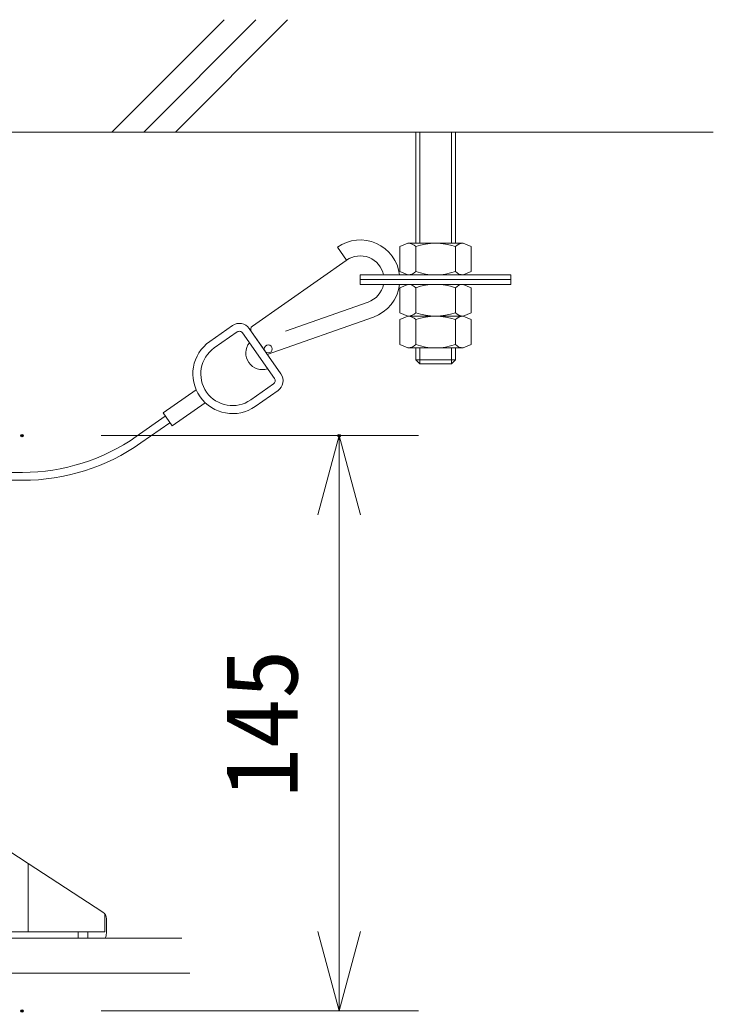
# Model space of a CAD drawing. Units: millimetres, scale not verified. Extents: x -63 to 62, y -116 to 117.
# Drawn here: x 6.65 to 24.13, y 20.15 to 45.16 of the extents above; entities that cross this region are included whole.
import ezdxf
from ezdxf.enums import TextEntityAlignment as Align

# ---------------------------------------------------------------- set-up
doc = ezdxf.new("R2010")
doc.units = ezdxf.units.MM
doc.header["$LTSCALE"] = 0.125
doc.header["$PDMODE"] = 32
doc.header["$PDSIZE"] = 0.0625
for name, color, linetype, lineweight in [('0-0_0', 7, 'Continuous', 9), ('0-4_GAIKEI', 1, 'Continuous', 18), ('0-6_SUNPO', 7, 'Continuous', 9)]:
    doc.layers.add(name, color=color, linetype=linetype, lineweight=lineweight)
doc.layers.add('0-5_Defpoints', color=7, linetype='Continuous')
doc.styles.add('ＭＳ ゴシック', font='')
doc.styles.get('ＭＳ ゴシック').set_extended_font_data('MS Gothic')

# ---------------------------------------------------------------- blocks, each defined once
blk = doc.blocks.new('_OPEN30')
at = {"layer": '0-0_0'}
blk.add_line((0, 0), (-1, 0), dxfattribs=at)
blk.add_lwpolyline([(-1, 0.26795), (0, 0), (-1, -0.26795)], dxfattribs=at)
blk = doc.blocks.new('D4')
at = {"layer": '0-5_Defpoints'}
for p in [(10.9819, 24.1837), (18.9819, 24.1837), (10.9819, 9.6837)]:
    blk.add_point(p, dxfattribs=at)
at = {"layer": '0-6_SUNPO'}
for p, q in [((12.9819, 24.1837), (20.9819, 24.1837)), ((18.9819, 11.6837), (18.9819, 22.1837)), ((12.9819, 9.6837), (20.9819, 9.6837))]:
    blk.add_line(p, q, dxfattribs=at)
at = {"layer": '0-6_SUNPO', "xscale": 2, "yscale": 2}
for p, rotation in [((18.9819, 24.1837), 90), ((18.9819, 9.6837), 270)]:
    blk.add_blockref('_OPEN30', p, dxfattribs=dict(at, rotation=rotation))
at = {"layer": '0-6_SUNPO', "style": 'ＭＳ ゴシック'}
blk.add_text('145', height=1.833, rotation=90, dxfattribs=at).set_placement((18.4819, 15.0587), align=Align.BOTTOM_LEFT)

msp = doc.modelspace()

# ---------------------------------------------------------------- linework, layer by layer
at = {"layer": '0-4_GAIKEI'}
for p, q in [((8.9718, 42.3355), (11.8002, 45.1639)), ((9.7718, 42.3355), (12.6002, 45.1639)), ((10.5718, 42.3355), (13.4002, 45.1639)), ((16.6308, 42.3355), (16.6308, 39.5355)), ((16.7308, 42.3355), (16.7308, 39.5355)), ((17.5308, 42.3355), (17.5308, 39.5355)), ((17.6308, 42.3355), (17.6308, 39.5355)), ((16.2308, 39.4497), (16.4308, 39.5355)), ((17.8308, 39.5355), (16.4308, 39.5355)), ((17.8308, 39.5355), (18.0308, 39.4497)), ((14.8866, 39.107), (14.6572, 39.4346)), ((16.2308, 39.4497), (16.2308, 38.8213)), ((16.6308, 39.4497), (16.6308, 38.8213)), ((17.6308, 39.4497), (17.6308, 38.8213)), ((18.0308, 38.8213), (18.0308, 39.4497)), ((12.5111, 37.4436), (14.9633, 39.1606)), ((16.4308, 38.7355), (16.2308, 38.8213)), ((18.0308, 38.8213), (17.8308, 38.7355)), ((15.2308, 38.7355), (15.2308, 38.4955)), ((19.0308, 38.7355), (15.2308, 38.7355)), ((19.0308, 38.6155), (15.2308, 38.6155)), ((19.0308, 38.4955), (19.0308, 38.7355)), ((15.2308, 38.4955), (19.0308, 38.4955)), ((16.2308, 38.4097), (16.4308, 38.4955)), ((16.2308, 38.4097), (16.2308, 37.7813)), ((16.6308, 38.4097), (16.6308, 37.7813)), ((17.6308, 38.4097), (17.6308, 37.7813)), ((17.8308, 38.4955), (18.0308, 38.4097)), ((18.0308, 37.7813), (18.0308, 38.4097)), ((13.345, 37.3158), (15.4299, 38.0495)), ((16.4308, 37.6955), (16.2308, 37.7813)), ((18.0308, 37.7813), (17.8308, 37.6955)), ((12.888, 36.7309), (15.5627, 37.6722)), ((16.2308, 37.6097), (16.4308, 37.6955)), ((16.2308, 37.6097), (16.2308, 36.9813)), ((17.8308, 37.6955), (16.4308, 37.6955)), ((16.6308, 37.6097), (16.6308, 36.9813)), ((17.6308, 37.6097), (17.6308, 36.9813)), ((17.8308, 37.6955), (18.0308, 37.6097)), ((18.0308, 36.9813), (18.0308, 37.6097)), ((11.4379, 37.0584), (12.0113, 37.4599)), ((12.1261, 37.2961), (11.5527, 36.8946)), ((13.0683, 36.1247), (12.2653, 37.2715)), ((12.4292, 37.3863), (13.2322, 36.2394)), ((12.4865, 37.3043), (12.8307, 36.8128)), ((16.4308, 36.8955), (16.2308, 36.9813)), ((16.4308, 36.8955), (17.8308, 36.8955)), ((16.6308, 36.8955), (16.6308, 36.5955)), ((16.7308, 36.8955), (16.7308, 36.4955)), ((17.5308, 36.8955), (17.5308, 36.4955)), ((17.6308, 36.8955), (17.6308, 36.5955)), ((18.0308, 36.9813), (17.8308, 36.8955)), ((17.6308, 36.5955), (16.6308, 36.5955)), ((16.6308, 36.5955), (16.7308, 36.4955)), ((17.5308, 36.4955), (17.6308, 36.5955)), ((16.7308, 36.4955), (17.5308, 36.4955)), ((11.0942, 35.8411), (10.2585, 35.2559)), ((12.4704, 35.5839), (13.0438, 35.9855)), ((13.1585, 35.8216), (12.5851, 35.4201)), ((10.3159, 35.174), (9.5858, 34.6628)), ((9.7005, 34.499), (10.4306, 35.0102)), ((6.7179, 33.7586), (5.5842, 33.7586)), ((5.5842, 33.5586), (6.7179, 33.5586))]:
    msp.add_line(p, q, dxfattribs=at)
at = {"layer": '0-4_GAIKEI', "color": 7}
for p, q in [((24.1308, 42.3355), (-27.6779, 42.3355)), ((6.8595, 23.9023), (6.0055, 24.4593)), ((6.8595, 23.9023), (8.7419, 22.6747)), ((6.8595, 22.1755), (6.8595, 23.9023)), ((8.7912, 22.1755), (8.7912, 22.629)), ((8.8327, 22.1755), (8.8327, 22.5071)), ((5.7308, 22.0155), (10.7308, 22.0155)), ((5.9806, 22.0155), (8.7912, 22.0155)), ((6.4277, 22.1755), (8.7912, 22.1755)), ((8.1213, 22.1755), (8.1213, 22.0155)), ((8.3663, 22.1755), (8.3663, 22.0155)), ((5.7308, 21.1355), (10.9308, 21.1355))]:
    msp.add_line(p, q, dxfattribs=at)
at = {"layer": '0-4_GAIKEI'}
msp.add_lwpolyline([(10.2585, 35.2559), (10.4879, 34.9283), (11.3236, 35.5135)], dxfattribs=at)
at = {"layer": '0-4_GAIKEI', "color": 7}
msp.add_lwpolyline([(8.7912, 22.0155), (8.8003, 22.0194), (8.8092, 22.0313), (8.8171, 22.0505), (8.8236, 22.0755), (8.8286, 22.106), (8.8316, 22.1403), (8.8327, 22.1755)], dxfattribs=at)
at = {"layer": '0-4_GAIKEI'}
msp.add_circle((12.9126, 36.8702), 0.1, dxfattribs=at)
for centre, radius, start, end in [((15.2308, 38.6155), 1, 6.8921, 125), ((16.4308, 39.2595), 0.276, 43.5679, 90), ((17.1308, 38.0355), 1.5, 70.52878, 109.47122), ((17.8308, 39.2595), 0.276, 90, 136.4321), ((15.2308, 38.6155), 0.6, 11.53696, 125), ((16.4308, 39.0115), 0.276, 270, 316.4321), ((17.1308, 40.2355), 1.5, 250.52878, 289.47122), ((17.8308, 39.0115), 0.276, 223.5679, 270), ((15.2308, 38.6155), 0.6, 289.38771, 348.46304), ((15.2308, 38.6155), 1, 289.38771, 353.1079), ((16.4308, 38.2195), 0.276, 43.5679, 90), ((17.1308, 36.9955), 1.5, 70.52878, 109.47122), ((17.8308, 38.2195), 0.276, 90, 136.4321), ((16.4308, 37.9715), 0.276, 270, 316.4321), ((17.1308, 39.1955), 1.5, 250.52878, 289.47122), ((17.8308, 37.9715), 0.276, 223.5679, 270), ((16.4308, 37.4195), 0.276, 43.5679, 90), ((17.1308, 36.1955), 1.5, 70.52878, 109.47122), ((17.8308, 37.4195), 0.276, 90, 136.4321), ((12.1834, 37.2142), 0.3, 35, 125), ((12.1834, 37.2142), 0.1, 35, 125), ((12.5684, 37.3617), 0.1, 125, 215), ((12.0115, 36.2393), 1, 125, 305), ((12.7624, 36.765), 0.4167, 141.2602, 288.7398), ((12.0115, 36.2393), 0.8, 125, 305), ((16.4308, 37.1715), 0.276, 270, 316.4321), ((17.1308, 38.3955), 1.5, 250.52878, 289.47122), ((17.8308, 37.1715), 0.276, 223.5679, 270), ((12.9864, 36.0674), 0.1, 305, 35), ((12.9864, 36.0674), 0.3, 305, 35), ((6.7179, 38.7586), 5, 270, 305), ((6.7179, 38.7586), 5.2, 270, 305)]:
    msp.add_arc(centre, radius, start, end, dxfattribs=at)
at = {"layer": '0-4_GAIKEI', "color": 7}
msp.add_arc((8.633, 22.5071), 0.2, 0, 56.92311, dxfattribs=at)

# ---------------------------------------------------------------- block references
at = {"layer": '0-6_SUNPO'}
msp.add_blockref('D4', (-4.281, 10.5003), dxfattribs=at)

doc.saveas('drawing.dxf')
